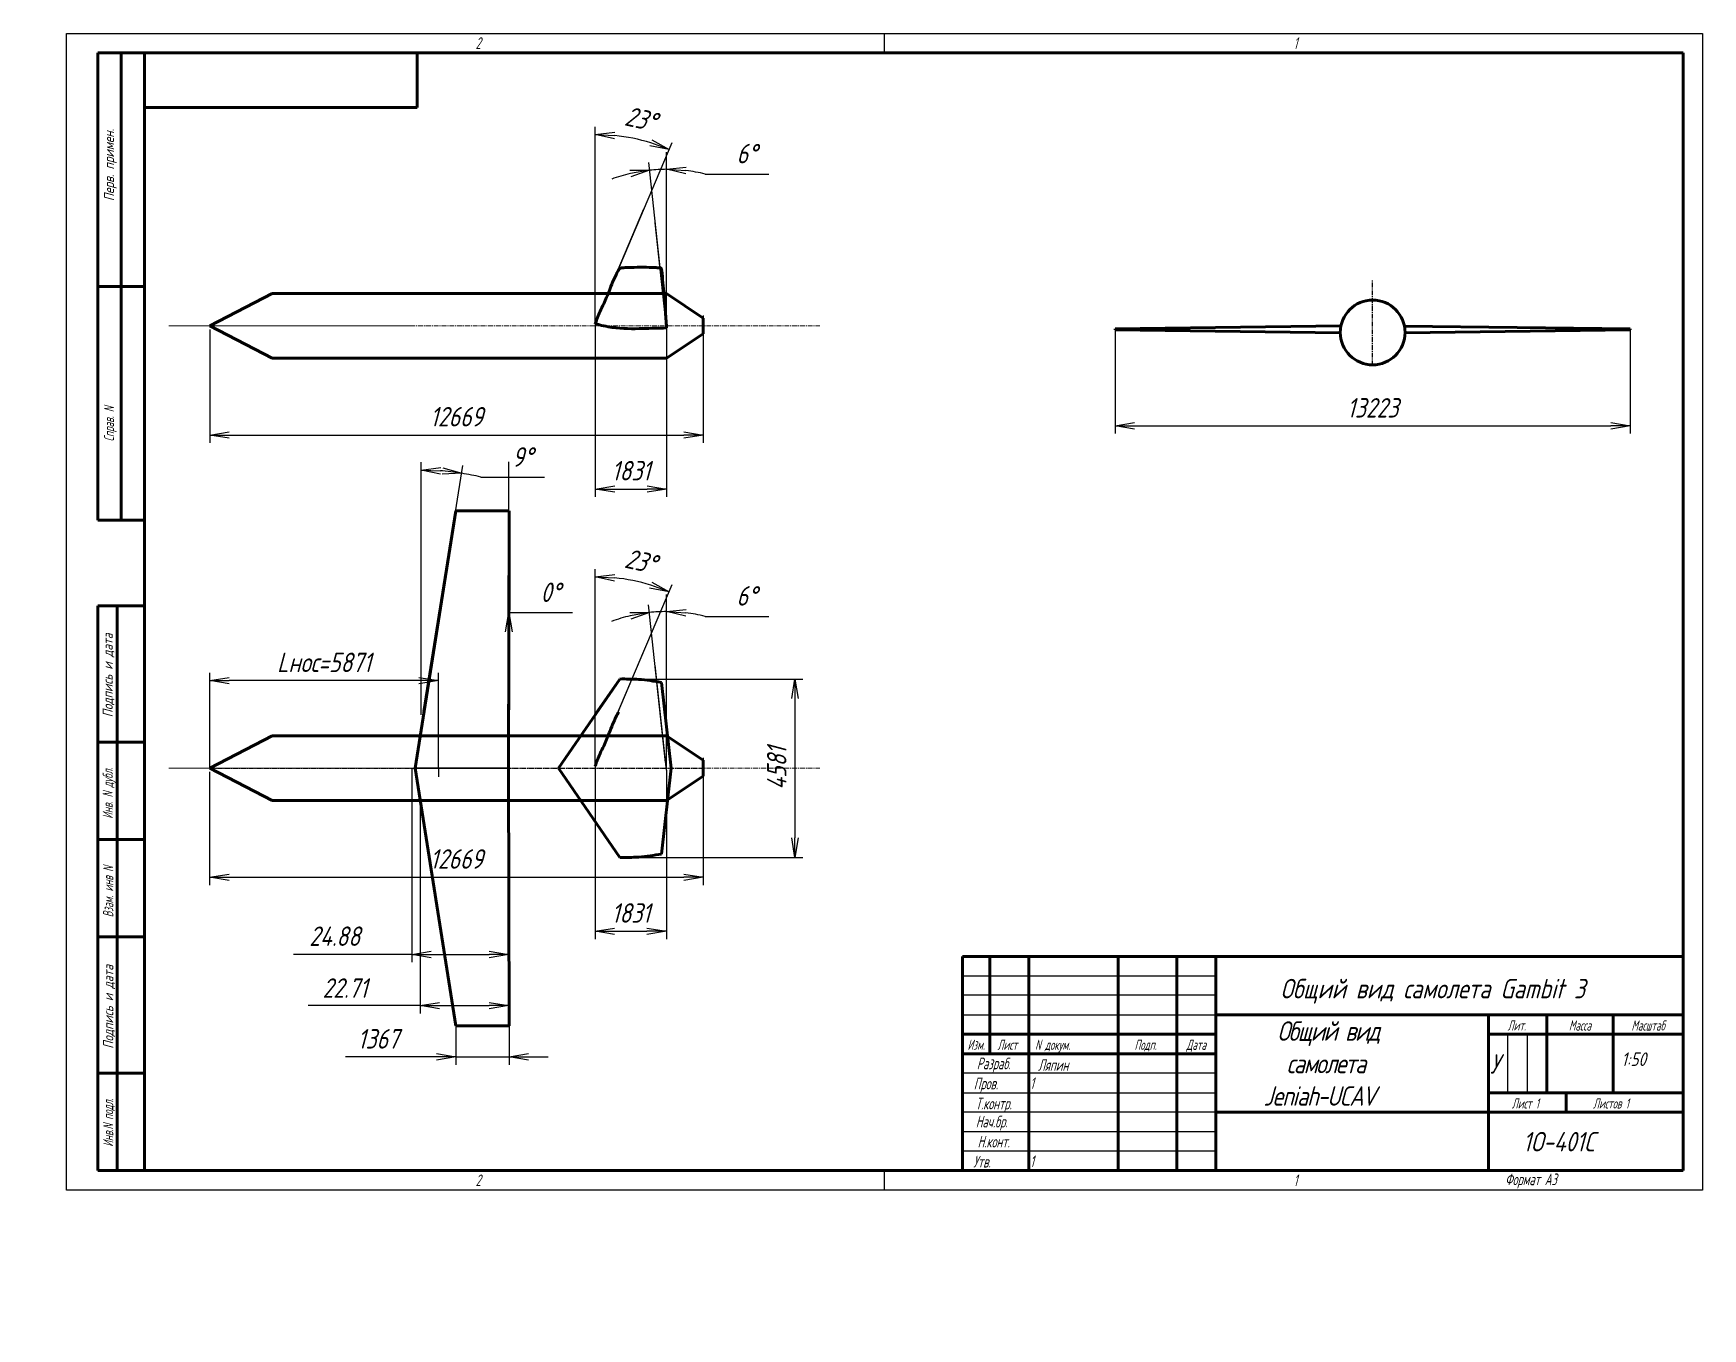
# Model space of a CAD drawing. Header units: millimetres. Extents: x -985956116104 to 1932156, y -552630487266 to 633586.
# Drawn here: x 6910.9 to 7339.4, y 31333.2 to 31665.8 of the extents above; entities that cross this region are included whole.
import ezdxf
from ezdxf.enums import TextEntityAlignment as Align

# ---------------------------------------------------------------- set-up
doc = ezdxf.new("R2010")
doc.units = ezdxf.units.MM
doc.linetypes.add('CENTER', pattern=[2, 1.25, -0.25, 0.25, -0.25])
for name, color, linetype, lineweight in [('_axes (Оси)', 6, 'CENTER', 30), ('_basic (Основной)', 4, 'Continuous', 60), ('_contour (Тонкий)', 7, 'Continuous', 30), ('_remote (Тонкий)', 9, 'Continuous', 30), ('_text (Надписи)', 2, 'Continuous', 30), ('_ОСИ', 6, 'CENTER', 20), ('_ОСНОВНОЙ', 4, 'Continuous', 60)]:
    doc.layers.add(name, color=color, linetype=linetype, lineweight=lineweight)
doc.styles.add('ESKD', font='eskd.shx', dxfattribs={"oblique": 15, "height": 5})
doc.dimstyles.new('ESKD', dxfattribs={"dimtxt": 5, "dimasz": 5, "dimexe": 2, "dimexo": 0, "dimgap": 2, "dimtad": 1, "dimtoh": 1, "dimzin": 12, "dimdsep": 46, "dimtxsty": 'ESKD', "dimblk1": 'OPEN', "dimblk2": 'OPEN', "dimsah": 1, "dimcen": 5, "dimclrd": 256, "dimclre": 256, "dimclrt": 2, "dimadec": 0, "dimazin": 0, "dimtfac": 1, "dimtmove": 0, "dimatfit": 3, "dimldrblk": 'OPEN', "dimfxl": 1, "dimtolj": 1, "dimtzin": 12, "dimlwd": -1, "dimlwe": -1, "dimarcsym": 0})

# ---------------------------------------------------------------- blocks, each defined once
blk = doc.blocks.new('_OPEN')
at = {"color": 0, "linetype": 'ByBlock'}
for p, q in [((-1, 0.167), (0, 0)), ((0, 0), (-1, -0.167)), ((0, 0), (-1, 0))]:
    blk.add_line(p, q, dxfattribs=at)
blk = doc.blocks.new('*D337')
at = {"layer": '_contour (Тонкий)', "transparency": 16777216}
for p, q in [((7082.87, 31593.35), (7082.87, 31560.68)), ((6956.18, 31589.77), (6956.18, 31560.68)), ((6961.18, 31562.68), (7077.87, 31562.68))]:
    blk.add_line(p, q, dxfattribs=at)
at = {"layer": 'Defpoints', "color": 0, "transparency": 16777216}
for p in [(7082.87, 31593.35), (6956.18, 31589.77), (7082.87, 31562.68)]:
    blk.add_point(p, dxfattribs=at)
at = {"layer": '_contour (Тонкий)', "transparency": 16777216, "xscale": 5, "yscale": 5, "zscale": 5, "rotation": 180}
blk.add_blockref('_OPEN', (6956.18, 31562.68), dxfattribs=at)
at = {"layer": '_contour (Тонкий)', "transparency": 16777216, "xscale": 5, "yscale": 5, "zscale": 5}
blk.add_blockref('_OPEN', (7082.87, 31562.68), dxfattribs=at)
at = {"layer": '_contour (Тонкий)', "color": 2, "transparency": 16777216, "insert": (7019.53, 31567.39), "char_height": 5, "attachment_point": 5, "style": 'ESKD'}
blk.add_mtext('\\A1;12669', dxfattribs=at)
blk = doc.blocks.new('*D338')
at = {"layer": '_contour (Тонкий)', "transparency": 16777216}
for p, q in [((7061.42, 31500.03), (7108.42, 31500.03)), ((7106.42, 31495.03), (7106.42, 31459.22)), ((7061.42, 31454.22), (7108.42, 31454.22))]:
    blk.add_line(p, q, dxfattribs=at)
at = {"layer": 'Defpoints', "color": 0, "transparency": 16777216}
for p in [(7061.42, 31500.03), (7061.42, 31454.22), (7106.42, 31454.22)]:
    blk.add_point(p, dxfattribs=at)
at = {"layer": '_contour (Тонкий)', "transparency": 16777216, "xscale": 5, "yscale": 5, "zscale": 5}
for p, rotation in [((7106.42, 31500.03), 90), ((7106.42, 31454.22), 270)]:
    blk.add_blockref('_OPEN', p, dxfattribs=dict(at, rotation=rotation))
at = {"layer": '_contour (Тонкий)', "color": 2, "transparency": 16777216, "insert": (7101.74, 31477.12), "char_height": 5, "attachment_point": 5, "rotation": 90, "style": 'ESKD'}
blk.add_mtext('\\A1;4581', dxfattribs=at)
blk = doc.blocks.new('*D339')
at = {"layer": '_contour (Тонкий)', "transparency": 16777216}
for p, q in [((7019.36, 31411.01), (7019.36, 31401)), ((7033.02, 31411.01), (7033.02, 31401)), ((7019.36, 31403), (6991.02, 31403)), ((7014.36, 31403), (7009.36, 31403)), ((7019.36, 31403), (7033.02, 31403)), ((7038.02, 31403), (7043.02, 31403))]:
    blk.add_line(p, q, dxfattribs=at)
at = {"layer": 'Defpoints', "color": 0, "transparency": 16777216}
for p in [(7019.36, 31411.01), (7033.02, 31411.01), (7033.02, 31403)]:
    blk.add_point(p, dxfattribs=at)
at = {"layer": '_contour (Тонкий)', "transparency": 16777216, "xscale": 5, "yscale": 5, "zscale": 5}
blk.add_blockref('_OPEN', (7019.36, 31403), dxfattribs=at)
at = {"layer": '_contour (Тонкий)', "transparency": 16777216, "xscale": 5, "yscale": 5, "zscale": 5, "rotation": 180}
blk.add_blockref('_OPEN', (7033.02, 31403), dxfattribs=at)
at = {"layer": '_contour (Тонкий)', "color": 2, "transparency": 16777216, "insert": (6999.44, 31407.63), "char_height": 5, "attachment_point": 5, "style": 'ESKD'}
blk.add_mtext('\\A1;1367', dxfattribs=at)
blk = doc.blocks.new('*D340')
at = {"layer": '_contour (Тонкий)', "transparency": 16777216}
for p, q in [((7055.14, 31591.24), (7055.14, 31546.81)), ((7073.45, 31590.17), (7073.45, 31546.81)), ((7060.14, 31548.81), (7068.45, 31548.81))]:
    blk.add_line(p, q, dxfattribs=at)
at = {"layer": 'Defpoints', "color": 0, "transparency": 16777216}
for p in [(7055.14, 31591.24), (7073.45, 31590.17), (7073.45, 31548.81)]:
    blk.add_point(p, dxfattribs=at)
at = {"layer": '_contour (Тонкий)', "transparency": 16777216, "xscale": 5, "yscale": 5, "zscale": 5, "rotation": 180}
blk.add_blockref('_OPEN', (7055.14, 31548.81), dxfattribs=at)
at = {"layer": '_contour (Тонкий)', "transparency": 16777216, "xscale": 5, "yscale": 5, "zscale": 5}
blk.add_blockref('_OPEN', (7073.45, 31548.81), dxfattribs=at)
at = {"layer": '_contour (Тонкий)', "color": 2, "transparency": 16777216, "insert": (7064.3, 31553.52), "char_height": 5, "attachment_point": 5, "style": 'ESKD'}
blk.add_mtext('\\A1;1831', dxfattribs=at)
blk = doc.blocks.new('*D341')
at = {"layer": '_contour (Тонкий)', "transparency": 16777216}
for p, q in [((7032.97, 31540.06), (7032.97, 31515.12)), ((7032.97, 31517.12), (7032.97, 31519.12)), ((7032.97, 31517.12), (7049.34, 31517.12))]:
    blk.add_line(p, q, dxfattribs=at)
for start, end in [(90.0016, 270.0008), (269.9992, 89.9984), (90, 90)]:
    blk.add_arc((7032.97, 31517.12), 0.00000000183, start, end, dxfattribs=at)
at = {"layer": '_contour (Тонкий)', "transparency": 16777216, "xscale": 5, "yscale": 5, "zscale": 5}
for rotation in [90.00040514235904, 89.99959485764096]:
    blk.add_blockref('_OPEN', (7032.97, 31517.12), dxfattribs=dict(at, rotation=rotation))
at = {"layer": '_contour (Тонкий)', "color": 2, "transparency": 16777216, "insert": (7043.66, 31522.29), "char_height": 5, "attachment_point": 5, "style": 'ESKD'}
blk.add_mtext('\\A1;0%%d', dxfattribs=at)
blk = doc.blocks.new('*D342')
at = {"layer": '_contour (Тонкий)', "transparency": 16777216}
for p, q in [((7010.46, 31490.79), (7010.46, 31555.67)), ((7011.18, 31491.63), (7021.19, 31554.83)), ((7025.78, 31551.89), (7042.15, 31551.89))]:
    blk.add_line(p, q, dxfattribs=at)
for start, end in [(85.3004, 85.6968), (76.6941, 80.9972)]:
    blk.add_arc((7010.46, 31487.08), 66.59, start, end, dxfattribs=at)
at = {"layer": '_contour (Тонкий)', "transparency": 16777216, "xscale": 5, "yscale": 5, "zscale": 5}
for p, rotation in [((7010.46, 31553.67), 177.848412840955), ((7020.88, 31552.85), 353.1488367335486)]:
    blk.add_blockref('_OPEN', p, dxfattribs=dict(at, rotation=rotation))
at = {"layer": '_contour (Тонкий)', "color": 2, "transparency": 16777216, "insert": (7036.47, 31557.05), "char_height": 5, "attachment_point": 5, "style": 'ESKD'}
blk.add_mtext('\\A1;9%%d', dxfattribs=at)
blk = doc.blocks.new('*D343')
at = {"layer": '_contour (Тонкий)', "transparency": 16777216}
for p, q in [((7055.14, 31594.37), (7055.14, 31641.84)), ((7056.37, 31594.12), (7074.89, 31637.83))]:
    blk.add_line(p, q, dxfattribs=at)
blk.add_arc((7055.14, 31591.24), 48.6, 72.9261, 84.1028, dxfattribs=at)
at = {"layer": '_contour (Тонкий)', "transparency": 16777216, "xscale": 5, "yscale": 5, "zscale": 5}
for p, rotation in [((7055.14, 31639.84), 177.051391030874), ((7074.11, 31635.98), 339.9774989524597)]:
    blk.add_blockref('_OPEN', p, dxfattribs=dict(at, rotation=rotation))
at = {"layer": '_contour (Тонкий)', "color": 2, "transparency": 16777216, "insert": (7066.84, 31643.85), "char_height": 5, "attachment_point": 5, "rotation": 347.4613, "style": 'ESKD'}
blk.add_mtext('\\A1;23%%d', dxfattribs=at)
blk = doc.blocks.new('*D344')
at = {"layer": '_contour (Тонкий)', "transparency": 16777216}
for p, q in [((7073.45, 31592.21), (7073.45, 31632.9)), ((7073.23, 31592.19), (7068.87, 31632.65)), ((7083.36, 31629.68), (7099.72, 31629.68))]:
    blk.add_line(p, q, dxfattribs=at)
for start, end in [(103.1898, 110.2281), (90, 96.1516), (75.9235, 82.9617)]:
    blk.add_arc((7073.45, 31590.17), 40.73, start, end, dxfattribs=at)
at = {"layer": '_contour (Тонкий)', "transparency": 16777216, "xscale": 5, "yscale": 5, "zscale": 5}
for p, rotation in [((7069.09, 31630.66), 9.670716854473856), ((7073.45, 31630.9), 176.4808672765198)]:
    blk.add_blockref('_OPEN', p, dxfattribs=dict(at, rotation=rotation))
at = {"layer": '_contour (Тонкий)', "color": 2, "transparency": 16777216, "insert": (7094.04, 31634.95), "char_height": 5, "attachment_point": 5, "style": 'ESKD'}
blk.add_mtext('\\A1;6%%d', dxfattribs=at)
blk = doc.blocks.new('*D345')
at = {"layer": '_contour (Тонкий)', "transparency": 16777216}
for p, q in [((7188.6, 31589.67), (7188.6, 31563.03)), ((7320.83, 31589.67), (7320.83, 31563.03)), ((7193.6, 31565.03), (7315.83, 31565.03))]:
    blk.add_line(p, q, dxfattribs=at)
at = {"layer": 'Defpoints', "color": 0, "transparency": 16777216}
for p in [(7188.6, 31589.67), (7320.83, 31589.67), (7320.83, 31565.03)]:
    blk.add_point(p, dxfattribs=at)
at = {"layer": '_contour (Тонкий)', "transparency": 16777216, "xscale": 5, "yscale": 5, "zscale": 5, "rotation": 180}
blk.add_blockref('_OPEN', (7188.6, 31565.03), dxfattribs=at)
at = {"layer": '_contour (Тонкий)', "transparency": 16777216, "xscale": 5, "yscale": 5, "zscale": 5}
blk.add_blockref('_OPEN', (7320.83, 31565.03), dxfattribs=at)
at = {"layer": '_contour (Тонкий)', "color": 2, "transparency": 16777216, "insert": (7254.72, 31569.66), "char_height": 5, "attachment_point": 5, "style": 'ESKD'}
blk.add_mtext('\\A1;13223', dxfattribs=at)
blk = doc.blocks.new('*D347')
at = {"layer": '_contour (Тонкий)', "transparency": 16777216}
for p, q in [((7082.86, 31479.79), (7082.86, 31447.11)), ((6956.16, 31476.2), (6956.16, 31447.11)), ((6961.16, 31449.11), (7077.86, 31449.11))]:
    blk.add_line(p, q, dxfattribs=at)
at = {"layer": 'Defpoints', "color": 0, "transparency": 16777216}
for p in [(7082.86, 31479.79), (6956.16, 31476.2), (7082.86, 31449.11)]:
    blk.add_point(p, dxfattribs=at)
at = {"layer": '_contour (Тонкий)', "transparency": 16777216, "xscale": 5, "yscale": 5, "zscale": 5, "rotation": 180}
blk.add_blockref('_OPEN', (6956.16, 31449.11), dxfattribs=at)
at = {"layer": '_contour (Тонкий)', "transparency": 16777216, "xscale": 5, "yscale": 5, "zscale": 5}
blk.add_blockref('_OPEN', (7082.86, 31449.11), dxfattribs=at)
at = {"layer": '_contour (Тонкий)', "color": 2, "transparency": 16777216, "insert": (7019.51, 31453.82), "char_height": 5, "attachment_point": 5, "style": 'ESKD'}
blk.add_mtext('\\A1;12669', dxfattribs=at)
blk = doc.blocks.new('*D348')
at = {"layer": '_contour (Тонкий)', "transparency": 16777216}
for p, q in [((7055.12, 31477.67), (7055.12, 31433.24)), ((7073.43, 31476.6), (7073.43, 31433.24)), ((7060.12, 31435.24), (7068.43, 31435.24))]:
    blk.add_line(p, q, dxfattribs=at)
at = {"layer": 'Defpoints', "color": 0, "transparency": 16777216}
for p in [(7055.12, 31477.67), (7073.43, 31476.6), (7073.43, 31435.24)]:
    blk.add_point(p, dxfattribs=at)
at = {"layer": '_contour (Тонкий)', "transparency": 16777216, "xscale": 5, "yscale": 5, "zscale": 5, "rotation": 180}
blk.add_blockref('_OPEN', (7055.12, 31435.24), dxfattribs=at)
at = {"layer": '_contour (Тонкий)', "transparency": 16777216, "xscale": 5, "yscale": 5, "zscale": 5}
blk.add_blockref('_OPEN', (7073.43, 31435.24), dxfattribs=at)
at = {"layer": '_contour (Тонкий)', "color": 2, "transparency": 16777216, "insert": (7064.28, 31439.95), "char_height": 5, "attachment_point": 5, "style": 'ESKD'}
blk.add_mtext('\\A1;1831', dxfattribs=at)
blk = doc.blocks.new('*D349')
at = {"layer": '_contour (Тонкий)', "transparency": 16777216}
for p, q in [((7055.12, 31480.8), (7055.12, 31528.27)), ((7056.35, 31480.55), (7074.87, 31524.26))]:
    blk.add_line(p, q, dxfattribs=at)
blk.add_arc((7055.12, 31477.67), 48.6, 72.9261, 84.1028, dxfattribs=at)
at = {"layer": '_contour (Тонкий)', "transparency": 16777216, "xscale": 5, "yscale": 5, "zscale": 5}
for p, rotation in [((7055.12, 31526.27), 177.051391030874), ((7074.09, 31522.41), 339.9774989524597)]:
    blk.add_blockref('_OPEN', p, dxfattribs=dict(at, rotation=rotation))
at = {"layer": '_contour (Тонкий)', "color": 2, "transparency": 16777216, "insert": (7066.82, 31530.28), "char_height": 5, "attachment_point": 5, "rotation": 347.4613, "style": 'ESKD'}
blk.add_mtext('\\A1;23%%d', dxfattribs=at)
blk = doc.blocks.new('*D350')
at = {"layer": '_contour (Тонкий)', "transparency": 16777216}
for p, q in [((7073.21, 31478.62), (7068.85, 31519.08)), ((7073.43, 31478.64), (7073.43, 31519.33)), ((7083.34, 31516.11), (7099.7, 31516.11))]:
    blk.add_line(p, q, dxfattribs=at)
for start, end in [(90, 96.1516), (103.1898, 110.2281), (75.9235, 82.9617)]:
    blk.add_arc((7073.43, 31476.6), 40.73, start, end, dxfattribs=at)
at = {"layer": '_contour (Тонкий)', "transparency": 16777216, "xscale": 5, "yscale": 5, "zscale": 5}
for p, rotation in [((7069.07, 31517.09), 9.670716854474165), ((7073.43, 31517.33), 176.4808672765195)]:
    blk.add_blockref('_OPEN', p, dxfattribs=dict(at, rotation=rotation))
at = {"layer": '_contour (Тонкий)', "color": 2, "transparency": 16777216, "insert": (7094.02, 31521.38), "char_height": 5, "attachment_point": 5, "style": 'ESKD'}
blk.add_mtext('\\A1;6%%d', dxfattribs=at)
blk = doc.blocks.new('*D497')
at = {"layer": '_contour (Тонкий)', "transparency": 16777216}
for p, q in [((7008.04, 31477.12), (7008.04, 31427.3)), ((7032.91, 31477.12), (7032.91, 31427.3)), ((7008.04, 31429.3), (6977.7, 31429.3)), ((7013.04, 31429.3), (7027.91, 31429.3))]:
    blk.add_line(p, q, dxfattribs=at)
at = {"layer": 'Defpoints', "color": 0, "transparency": 16777216}
for p in [(7008.04, 31477.12), (7032.91, 31477.12), (7032.91, 31429.3)]:
    blk.add_point(p, dxfattribs=at)
at = {"layer": '_contour (Тонкий)', "transparency": 16777216, "xscale": 5, "yscale": 5, "zscale": 5, "rotation": 180}
blk.add_blockref('_OPEN', (7008.04, 31429.3), dxfattribs=at)
at = {"layer": '_contour (Тонкий)', "transparency": 16777216, "xscale": 5, "yscale": 5, "zscale": 5}
blk.add_blockref('_OPEN', (7032.91, 31429.3), dxfattribs=at)
at = {"layer": '_contour (Тонкий)', "color": 2, "transparency": 16777216, "insert": (6988.25, 31433.99), "char_height": 5, "attachment_point": 5, "style": 'ESKD'}
blk.add_mtext('\\A1;24.88', dxfattribs=at)
blk = doc.blocks.new('*D498')
at = {"layer": '_contour (Тонкий)', "transparency": 16777216}
for p, q in [((7010.2, 31468.81), (7010.2, 31414.17)), ((7032.91, 31468.81), (7032.91, 31414.17)), ((7010.2, 31416.17), (6981.46, 31416.17)), ((7015.2, 31416.17), (7027.91, 31416.17))]:
    blk.add_line(p, q, dxfattribs=at)
at = {"layer": 'Defpoints', "color": 0, "transparency": 16777216}
for p in [(7010.2, 31468.81), (7032.91, 31468.81), (7032.91, 31416.17)]:
    blk.add_point(p, dxfattribs=at)
at = {"layer": '_contour (Тонкий)', "transparency": 16777216, "xscale": 5, "yscale": 5, "zscale": 5, "rotation": 180}
blk.add_blockref('_OPEN', (7010.2, 31416.17), dxfattribs=at)
at = {"layer": '_contour (Тонкий)', "transparency": 16777216, "xscale": 5, "yscale": 5, "zscale": 5}
blk.add_blockref('_OPEN', (7032.91, 31416.17), dxfattribs=at)
at = {"layer": '_contour (Тонкий)', "color": 2, "transparency": 16777216, "insert": (6990.88, 31420.67), "char_height": 5, "attachment_point": 5, "style": 'ESKD'}
blk.add_mtext('\\A1;22.71', dxfattribs=at)
blk = doc.blocks.new('*D499')
at = {"layer": '_contour (Тонкий)', "transparency": 16777216}
for p, q in [((6956.18, 31477.12), (6956.18, 31501.62)), ((7014.89, 31477.12), (7014.89, 31501.62)), ((7009.89, 31499.62), (6961.18, 31499.62))]:
    blk.add_line(p, q, dxfattribs=at)
at = {"layer": 'Defpoints', "color": 0, "transparency": 16777216}
for p in [(6956.18, 31499.62), (6956.18, 31477.12), (7014.89, 31477.12)]:
    blk.add_point(p, dxfattribs=at)
at = {"layer": '_contour (Тонкий)', "transparency": 16777216, "xscale": 5, "yscale": 5, "zscale": 5, "rotation": 180}
blk.add_blockref('_OPEN', (6956.18, 31499.62), dxfattribs=at)
at = {"layer": '_contour (Тонкий)', "transparency": 16777216, "xscale": 5, "yscale": 5, "zscale": 5}
blk.add_blockref('_OPEN', (7014.89, 31499.62), dxfattribs=at)
at = {"layer": '_contour (Тонкий)', "color": 2, "transparency": 16777216, "insert": (6985.54, 31504.3), "char_height": 5, "attachment_point": 5, "style": 'ESKD'}
blk.add_mtext('\\A1;Lнос=5871', dxfattribs=at)

msp = doc.modelspace()

# ---------------------------------------------------------------- linework, layer by layer
at = {"layer": '_axes (Оси)', "transparency": 33554687}
for p, q in [((7254.717, 31580.564), (7254.717, 31602.354)), ((7254.717, 31580.564), (7254.717, 31602.354)), ((6956.183, 31477.123), (7082.493, 31477.123)), ((6956.183, 31477.123), (7082.493, 31477.123))]:
    msp.add_line(p, q, dxfattribs=at)
at = {"layer": '_basic (Основной)', "transparency": 33554687}
for p, q in [((6927.42, 31660.81), (6939.42, 31660.81)), ((6927.42, 31540.81), (6927.42, 31660.81)), ((6933.42, 31660.81), (6933.42, 31540.81)), ((6939.42, 31373.81), (6939.42, 31660.81)), ((6939.42, 31660.81), (7334.42, 31660.81)), ((7009.42, 31646.81), (7009.42, 31660.81)), ((7334.42, 31660.81), (7334.42, 31373.81)), ((6939.42, 31646.81), (7009.42, 31646.81)), ((6927.42, 31600.81), (6939.42, 31600.81)), ((6956.203, 31590.693), (6972.19, 31599.008)), ((7008.056, 31599.008), (6972.19, 31599.008)), ((7008.056, 31599.008), (7073.45, 31599.008)), ((7082.875, 31592.719), (7073.45, 31599.008)), ((6956.203, 31590.693), (6972.19, 31582.379)), ((7082.875, 31592.719), (7082.875, 31588.668)), ((7246.574, 31590.693), (7188.599, 31589.907)), ((7188.599, 31589.907), (7188.602, 31589.669)), ((7262.847, 31590.621), (7320.835, 31589.907)), ((7320.835, 31589.907), (7320.831, 31589.669)), ((7082.875, 31588.668), (7073.45, 31582.379)), ((7246.402, 31588.954), (7188.599, 31589.669)), ((7263.031, 31588.954), (7320.835, 31589.669)), ((7008.056, 31582.379), (6972.19, 31582.379)), ((7008.056, 31582.379), (7073.45, 31582.379)), ((7008.881, 31477.123), (7019.356, 31543.241)), ((7011.179, 31491.632), (7019.356, 31543.241)), ((7019.356, 31543.241), (7033.024, 31543.241)), ((7019.356, 31543.241), (7033.024, 31543.241)), ((7033.024, 31543.241), (7032.912, 31477.123)), ((7033.024, 31543.241), (7032.926, 31492.12)), ((6927.42, 31540.81), (6939.42, 31540.81)), ((6939.42, 31518.81), (6927.42, 31518.81)), ((6927.42, 31373.81), (6927.42, 31518.81)), ((6932.42, 31518.81), (6932.42, 31373.81)), ((7045.694, 31477.123), (7061.418, 31500.03)), ((7055.14, 31490.885), (7061.418, 31500.03)), ((7072.117, 31499.168), (7073.414, 31487.751)), ((7072.117, 31499.168), (7074.621, 31477.123)), ((6927.42, 31483.81), (6939.42, 31483.81)), ((6956.183, 31477.123), (6972.171, 31485.438)), ((7008.036, 31485.438), (6972.171, 31485.438)), ((7008.036, 31485.438), (7073.431, 31485.438)), ((7082.855, 31479.149), (7073.431, 31485.438)), ((7082.855, 31479.149), (7082.855, 31475.098)), ((6956.183, 31477.123), (6972.171, 31468.809)), ((7008.881, 31477.123), (7019.356, 31411.006)), ((7033.024, 31411.006), (7032.912, 31477.123)), ((7045.694, 31477.123), (7061.418, 31454.217)), ((7072.117, 31455.079), (7074.621, 31477.123)), ((7082.855, 31475.098), (7073.431, 31468.809)), ((7008.036, 31468.809), (6972.171, 31468.809)), ((7008.036, 31468.809), (7073.431, 31468.809)), ((6939.42, 31458.81), (6927.42, 31458.81)), ((6927.42, 31433.81), (6939.42, 31433.81)), ((7214.42, 31373.81), (7214.42, 31428.81)), ((7019.356, 31411.006), (7033.024, 31411.006)), ((6939.42, 31398.81), (6927.42, 31398.81)), ((6927.42, 31373.81), (6939.42, 31373.81)), ((7334.42, 31373.81), (6939.42, 31373.81))]:
    msp.add_line(p, q, dxfattribs=at)
at = {"layer": '_basic (Основной)', "linetype": 'Continuous', "transparency": 33554687}
for p, q in [((7149.42, 31428.81), (7334.42, 31428.81)), ((7149.42, 31373.81), (7149.42, 31428.81)), ((7156.42, 31403.81), (7156.42, 31428.81)), ((7166.42, 31428.81), (7166.42, 31373.81)), ((7189.42, 31373.81), (7189.42, 31428.81)), ((7204.42, 31428.81), (7204.42, 31373.81)), ((7334.42, 31413.81), (7214.42, 31413.81)), ((7284.42, 31413.81), (7284.42, 31373.81)), ((7299.42, 31413.81), (7299.42, 31393.81)), ((7316.42, 31393.81), (7316.42, 31413.81)), ((7214.42, 31408.81), (7149.42, 31408.81)), ((7284.42, 31408.81), (7334.42, 31408.81)), ((7149.42, 31403.81), (7214.42, 31403.81)), ((7334.42, 31393.81), (7284.42, 31393.81)), ((7304.42, 31388.81), (7304.42, 31393.81)), ((7214.42, 31388.81), (7334.42, 31388.81))]:
    msp.add_line(p, q, dxfattribs=at)
at = {"layer": '_basic (Основной)', "transparency": 33554687}
for points, start_tangent, end_tangent in [([(7055.143, 31591.239), (7056.408, 31594.472), (7057.328, 31596.392), (7058.768, 31599.771), (7060.568, 31604.001), (7061.201, 31605.168)], (0.0045411, 0.0125547), (0.0064888, 0.0116566)), ([(7061.201, 31605.168), (7061.33, 31605.343), (7061.66, 31605.522), (7062.085, 31605.6), (7062.84, 31605.66)], (0.0072586, 0.0113902), (0.0133298, 0.0008556)), ([(7062.84, 31605.66), (7065.882, 31605.738), (7070.79, 31605.662), (7071.787, 31605.6)], (0.0133262, 0.0004088), (0.0133058, -0.0008612)), ([(7071.787, 31605.6), (7071.875, 31605.589), (7072.015, 31605.525), (7072.15, 31605.286), (7072.212, 31604.905), (7072.852, 31598.616)], (0.0132621, -0.0011849), (0.0013786, -0.0133277)), ([(7072.852, 31598.616), (7073.128, 31594.934), (7073.45, 31590.17)], (0.0010151, -0.0132947), (0.000875, -0.0133047)), ([(7055.143, 31591.239), (7059.521, 31590.294), (7067.367, 31590.021), (7073.45, 31590.17)], (0.0129754, -0.0032363), (0.013308, 0.0003363)), ([(7061.418, 31500.03), (7066.306, 31499.928), (7072.117, 31499.168)], (0.0133553, 0.0000493), (0.0131911, -0.002122)), ([(7061.418, 31500.03), (7066.306, 31499.928), (7072.117, 31499.168)], (0.0133553, 0.0000493), (0.0131911, -0.002122)), ([(7055.124, 31477.669), (7056.389, 31480.902), (7057.308, 31482.822), (7058.749, 31486.201), (7060.549, 31490.431), (7061.181, 31491.598)], (0.0045411, 0.0125547), (0.0064888, 0.0116566)), ([(7061.418, 31454.217), (7066.306, 31454.319), (7072.117, 31455.079)], (0.0133553, -0.0000493), (0.0131911, 0.002122))]:
    msp.add_spline(points, degree=3, dxfattribs=dict(at, start_tangent=start_tangent, end_tangent=end_tangent))
at = {"layer": '_contour (Тонкий)', "transparency": 33554687}
for p, q in [((6919.42, 31368.81), (6919.42, 31665.81)), ((6919.42, 31665.81), (7339.42, 31665.81)), ((7129.42, 31660.81), (7129.42, 31665.81)), ((7339.42, 31665.81), (7339.42, 31368.81)), ((7055.143, 31591.239), (7055.143, 31633.755)), ((7073.45, 31590.17), (7073.45, 31635.331)), ((7055.143, 31591.239), (7067.658, 31620.762)), ((7073.45, 31590.17), (7070.543, 31617.146)), ((7032.974, 31517.122), (7032.974, 31555.752)), ((7010.459, 31490.792), (7010.459, 31547.61)), ((7073.431, 31476.6), (7073.431, 31521.761)), ((7032.926, 31492.12), (7032.974, 31517.122)), ((7055.124, 31477.669), (7055.124, 31520.185)), ((7055.124, 31477.669), (7067.638, 31507.192)), ((7073.431, 31476.6), (7070.523, 31503.576)), ((7008.881, 31477.123), (7032.912, 31477.123)), ((7020.896, 31477.123), (7008.881, 31477.123)), ((7008.881, 31477.123), (7014.889, 31477.123)), ((7014.889, 31477.123), (7014.889, 31474.875)), ((7032.912, 31477.123), (7020.896, 31477.123)), ((7129.42, 31368.81), (7129.42, 31373.81)), ((7339.42, 31368.81), (6919.42, 31368.81))]:
    msp.add_line(p, q, dxfattribs=at)
at = {"layer": '_remote (Тонкий)', "linetype": 'Continuous', "transparency": 33554687}
for p, q in [((7149.42, 31423.81), (7214.42, 31423.81)), ((7214.42, 31418.81), (7149.42, 31418.81)), ((7149.42, 31413.81), (7214.42, 31413.81)), ((7214.42, 31398.81), (7149.42, 31398.81)), ((7149.42, 31393.81), (7214.42, 31393.81)), ((7214.42, 31388.81), (7149.42, 31388.81)), ((7149.42, 31383.81), (7214.42, 31383.81)), ((7214.42, 31378.81), (7149.42, 31378.81))]:
    msp.add_line(p, q, dxfattribs=at)
at = {"layer": '_remote (Тонкий)', "transparency": 33554687}
for p, q in [((7289.42, 31393.81), (7289.42, 31408.81)), ((7294.42, 31408.81), (7294.42, 31393.81))]:
    msp.add_line(p, q, dxfattribs=at)
at = {"layer": '_ОСИ', "transparency": 33554687}
for p, q in [((7008.056, 31590.693), (6945.691, 31590.693)), ((6945.691, 31590.693), (7112.822, 31590.693)), ((7008.036, 31477.123), (6945.671, 31477.123)), ((6945.671, 31477.123), (7112.802, 31477.123))]:
    msp.add_line(p, q, dxfattribs=at)
at = {"layer": '_ОСНОВНОЙ', "transparency": 33554687}
msp.add_circle((7254.717, 31589.011), 8.315, dxfattribs=at)

# ---------------------------------------------------------------- texts
at = {"layer": '_basic (Основной)', "color": 30, "transparency": 33554687, "style": 'ESKD', "oblique": 15}
msp.add_text('Общий вид самолета Gambit 3', height=5, dxfattribs=at).set_placement((7231.046, 31418.023))
at = {"layer": '_contour (Тонкий)', "color": 2, "transparency": 33554687, "insert": (7214.42, 31412.134), "char_height": 5, "attachment_point": 1, "style": 'ESKD'}
msp.add_mtext_dynamic_manual_height_columns('\\pi15.82436;{\\T0.9;Общий вид\\P\\pi18.22485;самолета \\P\\pi12.27308;Jeniah-UCAV}', width=70.09073, gutter_width=12.5, heights=[25.222], dxfattribs=at)
at = {"layer": '_text (Надписи)', "transparency": 33554687, "style": 'ESKD', "oblique": 15, "width": 0.8}
for s, height, p in [('2', 3, (7024.42, 31661.81)), ('1', 3, (7234.42, 31661.81)), ('N докум.', 2.6, (7168.052, 31404.796)), ('Ляпин', 3, (7168.82, 31399.412)), ('1', 3, (7166.79, 31394.755)), ('1', 3, (7166.79, 31374.687)), ('2', 3, (7024.42, 31369.81)), ('1', 3, (7234.42, 31369.81)), ('Формат А3', 3, (7288.731, 31370.052))]:
    msp.add_text(s, height=height, dxfattribs=at).set_placement(p)
at = {"layer": '_text (Надписи)', "transparency": 33554687, "style": 'ESKD', "oblique": 15}
for s, p in [('Перв. примен.', (6931.624, 31632.004)), ('Подпись и дата', (6931.293, 31500.958)), ('Подпись и дата', (6931.426, 31415.848))]:
    msp.add_text(s, height=2.6, rotation=90, dxfattribs=at).set_placement(p, align=Align.CENTER)
at = {"layer": '_text (Надписи)', "transparency": 33554687, "style": 'ESKD', "oblique": 15, "width": 0.8}
for s, p in [('Справ. N', (6931.621, 31565.5)), ('Инв. N дубл.', (6931.287, 31470.705)), ('Взам. инв N', (6931.412, 31445.388)), ('Инв.N подл.', (6931.404, 31386.106))]:
    msp.add_text(s, height=2.6, rotation=90, dxfattribs=at).set_placement(p, align=Align.CENTER)
for s, height, p in [('Лит.', 2.6, (7291.709, 31409.766)), ('Масса', 2.6, (7307.932, 31409.766)), ('Масштаб', 2.6, (7325.431, 31409.766)), ('Изм.', 2.6, (7152.92, 31404.81)), ('Лист', 2.6, (7160.92, 31404.81)), ('Подп.', 2.6, (7196.42, 31404.81)), ('Дата', 2.6, (7209.42, 31404.81)), ('Разраб.', 3, (7157.42, 31399.81)), ('Пров.', 3, (7155.42, 31394.667)), ('Т.контр.', 3, (7157.42, 31389.524)), ('Лист 1', 2.6, (7293.906, 31389.737)), ('Листов 1', 2.6, (7315.881, 31389.737)), ('Hач.бр.', 3, (7156.92, 31384.881)), ('H.конт.', 3, (7157.42, 31379.739)), ('Утв.', 3, (7154.42, 31374.596))]:
    msp.add_text(s, height=height, dxfattribs=at).set_placement(p, align=Align.CENTER)
at = {"layer": '_text (Надписи)', "transparency": 33554687, "attachment_point": 1, "style": 'ESKD'}
for s, heights, insert, char_height in [('У', [0], (7284.847, 31403.695), 5), ('1:50', [3.5], (7318.576, 31404.153), 3.5)]:
    msp.add_mtext_dynamic_manual_height_columns(s, width=10.69599, gutter_width=25, heights=heights, dxfattribs=dict(at, insert=insert, char_height=char_height))
at = {"layer": '_text (Надписи)', "transparency": 33554687, "insert": (7284.42, 31383.727), "char_height": 5, "width": 50.53786, "attachment_point": 1, "line_spacing_factor": 0.857143, "style": 'ESKD'}
msp.add_mtext('\\pi8.87226;1О-401С', dxfattribs=at)

# ---------------------------------------------------------------- dimensions: what is measured, and where the dimension line sits
at = {"layer": '_contour (Тонкий)', "transparency": 33554687}
for base, center, p1, p2, picture, middle in [((7061.619, 31639.405), (7055.143, 31591.239), (7056.365, 31594.121), (7055.143, 31594.369), '*D343', (7065.695, 31638.679)), ((7061.6, 31525.835), (7055.124, 31477.669), (7056.346, 31480.551), (7055.124, 31480.799), '*D349', (7065.675, 31525.11))]:
    dim = msp.add_angular_dim_3p(base=base, center=center, p1=p1, p2=p2, dimstyle='ESKD', dxfattribs=at)
    dim.commit()
    dim.dimension.update_dxf_attribs({"geometry": picture, "text_midpoint": middle, "dimtype": 165})
for base, center, p1, p2, picture, middle in [((7070.538, 31630.794), (7073.45, 31590.17), (7073.45, 31592.206), (7073.232, 31592.195), '*D344', (7094.038, 31634.946)), ((7013.945, 31553.582), (7010.459, 31487.084), (7011.179, 31491.632), (7010.459, 31490.792), '*D342', (7036.466, 31557.053)), ((7032.974332175, 31517.122094999), (7032.974332175, 31517.122094997), (7032.974332175, 31540.061723014), (7032.974332175, 31517.122094997), '*D341', (7043.656171288, 31522.28876167)), ((7070.518, 31517.224), (7073.431, 31476.6), (7073.431, 31478.637), (7073.213, 31478.625), '*D350', (7094.018, 31521.376))]:
    dim = msp.add_angular_dim_3p(base=base, center=center, p1=p1, p2=p2, dimstyle='ESKD', dxfattribs=at)
    dim.commit()
    dim.dimension.update_dxf_attribs({"geometry": picture, "text_midpoint": middle})
for base, p1, p2, text, picture, middle in [((7082.875, 31562.683), (6956.183, 31589.772), (7082.875, 31593.355), '12669', '*D337', (7019.529, 31567.39)), ((7073.45, 31548.814), (7055.143, 31591.239), (7073.45, 31590.17), '1831', '*D340', (7064.297, 31553.521)), ((7320.831, 31565.034), (7188.599, 31589.669), (7320.831, 31589.669), '13223', '*D345', (7254.715, 31569.663)), ((6956.183, 31499.623), (7014.889, 31477.123), (6956.183, 31477.123), 'Lнос=5871', '*D499', (6985.536, 31504.305)), ((7082.855, 31449.113), (6956.164, 31476.202), (7082.855, 31479.785), '12669', '*D347', (7019.509, 31453.82)), ((7073.431, 31435.244), (7055.124, 31477.669), (7073.431, 31476.6), '1831', '*D348', (7064.277, 31439.951))]:
    dim = msp.add_linear_dim(base=base, p1=p1, p2=p2, text=text, dimstyle='ESKD', dxfattribs=at)
    dim.commit()
    dim.dimension.update_dxf_attribs({"geometry": picture, "text_midpoint": middle})
dim = msp.add_linear_dim(base=(7106.418, 31454.217), p1=(7061.418, 31500.03), p2=(7061.418, 31454.217), angle=90, text='4581', dimstyle='ESKD', dxfattribs=at)
dim.commit()
dim.dimension.update_dxf_attribs({"geometry": '*D338', "text_midpoint": (7101.737, 31477.123)})
for base, p1, p2, picture, middle in [((7032.912, 31429.305), (7008.036, 31477.123), (7032.912, 31477.123), '*D497', (6988.248, 31429.305)), ((7032.912, 31416.17), (7010.198, 31468.809), (7032.912, 31468.809), '*D498', (6990.882, 31416.17))]:
    dim = msp.add_linear_dim(base=base, p1=p1, p2=p2, dimstyle='ESKD', dxfattribs=at)
    dim.commit()
    dim.dimension.update_dxf_attribs({"geometry": picture, "text_midpoint": middle, "dimtype": 160})
dim = msp.add_linear_dim(base=(7033.024, 31403.001), p1=(7019.356, 31411.006), p2=(7033.024, 31411.006), text='1367', dimstyle='ESKD', dxfattribs=at)
dim.commit()
dim.dimension.update_dxf_attribs({"geometry": '*D339', "text_midpoint": (6999.441, 31403.001), "dimtype": 160})

doc.saveas('drawing.dxf')
